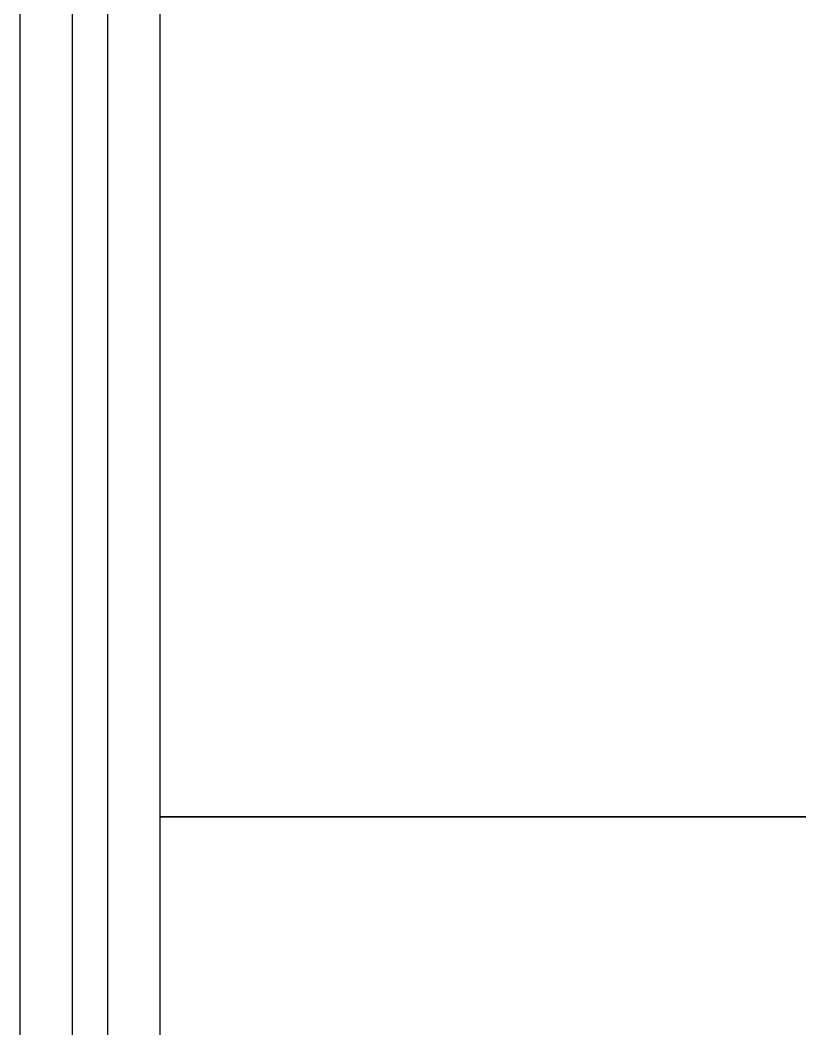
# Model space of a CAD drawing. Header units: metres. Extents: x 198 to 412, y -54 to 17.
# Drawn here: x 261.7102 to 261.9337, y -25.3185 to -25.0292 of the extents above; entities that cross this region are included whole.
import ezdxf

# ---------------------------------------------------------------- set-up
doc = ezdxf.new("R2010")
doc.units = ezdxf.units.M
doc.header["$LTSCALE"] = 10
doc.layers.add('A-ABERTURAS', color=2, linetype='Continuous')
doc.layers.add('TM-REVEST', color=252, linetype='Continuous')

msp = doc.modelspace()

# ---------------------------------------------------------------- linework, layer by layer
at = {"layer": 'A-ABERTURAS', "color": 1}
for p, q in [((261.73516, -24.10767), (261.73516, -26.14767)), ((261.75016, -24.10767), (261.75016, -26.14767))]:
    msp.add_line(p, q, dxfattribs=at)
for points in [[(261.71016, -26.15767), (261.71016, -24.08767)], [(261.72516, -26.14767), (261.72516, -24.10767)]]:
    msp.add_lwpolyline(points, dxfattribs=at)
at = {"layer": 'TM-REVEST'}
for points in [[(262.20178, -25.25767), (262.20178, -24.65767), (261.75016, -24.65767), (261.75016, -25.25767), (262.19178, -25.25767)], [(262.20178, -25.85767), (262.20178, -25.25767), (261.75016, -25.25767), (261.75016, -25.85767), (262.19178, -25.85767)]]:
    msp.add_lwpolyline(points, dxfattribs=at)

doc.saveas('drawing.dxf')
